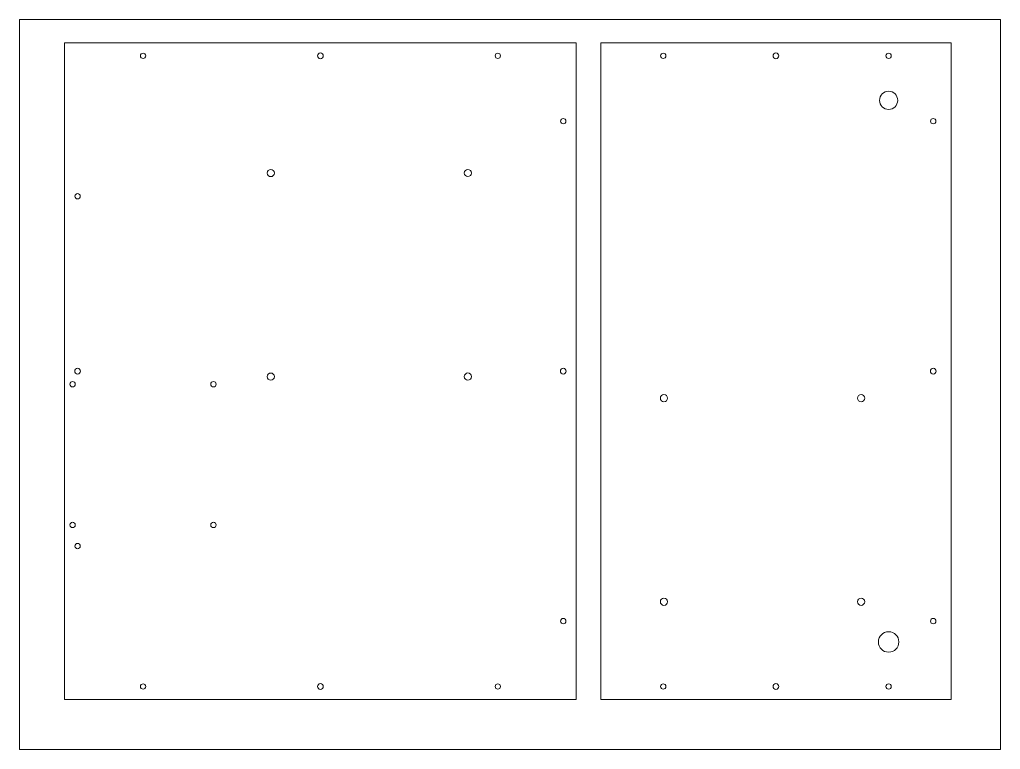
# Model space of a CAD drawing. Header units: inches. Extents: x 1.6 to 25.1, y -1.2 to 16.2.
import ezdxf

# ---------------------------------------------------------------- set-up
doc = ezdxf.new("R2010")
doc.units = ezdxf.units.IN
doc.header["$MEASUREMENT"] = 0
doc.layers.add('CUT', color=7, linetype='Continuous', lineweight=0)
doc.layers.add('SKIP', color=7, linetype='Continuous', lineweight=0)

# ---------------------------------------------------------------- blocks, each defined once
blk = doc.blocks.new('Block_0')
at = {"layer": 'CUT', "color": 1, "lineweight": 9, "true_color": 0xff0000}
for p, q in [((2.66, 15.695), (14.922, 15.695)), ((2.66, 15.695), (2.66, -0.055)), ((14.922, 15.695), (14.922, -0.055)), ((14.922, -0.055), (2.66, -0.055))]:
    blk.add_line(p, q, dxfattribs=at)
for centre, radius in [((4.541, 15.382), 0.064), ((8.791, 15.382), 0.069), ((13.041, 15.382), 0.064), ((7.601, 12.571), 0.0865), ((7.601, 7.689), 0.0865), ((6.228, 7.507), 0.065), ((2.853, 4.132), 0.065), ((6.228, 4.132), 0.065), ((14.609, 1.826), 0.064), ((4.541, 0.258), 0.064), ((8.791, 0.258), 0.069)]:
    blk.add_circle(centre, radius, dxfattribs=at)
for points in [[(14.673, 13.814), (14.673, 13.849), (14.644, 13.878), (14.609, 13.878), (14.573, 13.878), (14.545, 13.849), (14.545, 13.814), (14.545, 13.779), (14.573, 13.75), (14.609, 13.75), (14.644, 13.75), (14.673, 13.779), (14.673, 13.814)], [(12.411, 12.571), (12.411, 12.619), (12.372, 12.658), (12.325, 12.658), (12.277, 12.658), (12.238, 12.619), (12.238, 12.571), (12.238, 12.523), (12.277, 12.485), (12.325, 12.485), (12.372, 12.485), (12.411, 12.523), (12.411, 12.571)], [(3.037, 12.014), (3.037, 12.049), (3.008, 12.078), (2.973, 12.078), (2.937, 12.078), (2.909, 12.049), (2.909, 12.014), (2.909, 11.979), (2.937, 11.95), (2.973, 11.95), (3.008, 11.95), (3.037, 11.979), (3.037, 12.014)], [(3.042, 7.82), (3.042, 7.858), (3.011, 7.889), (2.973, 7.889), (2.934, 7.889), (2.904, 7.858), (2.904, 7.82), (2.904, 7.782), (2.934, 7.751), (2.973, 7.751), (3.011, 7.751), (3.042, 7.782), (3.042, 7.82)], [(12.411, 7.689), (12.411, 7.737), (12.372, 7.776), (12.325, 7.776), (12.277, 7.776), (12.238, 7.737), (12.238, 7.689), (12.238, 7.641), (12.277, 7.603), (12.325, 7.603), (12.372, 7.603), (12.411, 7.641), (12.411, 7.689)], [(14.678, 7.82), (14.678, 7.858), (14.647, 7.889), (14.609, 7.889), (14.57, 7.889), (14.54, 7.858), (14.54, 7.82), (14.54, 7.782), (14.57, 7.751), (14.609, 7.751), (14.647, 7.751), (14.678, 7.782), (14.678, 7.82)], [(2.918, 7.507), (2.918, 7.543), (2.889, 7.572), (2.853, 7.572), (2.817, 7.572), (2.788, 7.543), (2.788, 7.507), (2.788, 7.472), (2.817, 7.442), (2.853, 7.442), (2.889, 7.442), (2.918, 7.472), (2.918, 7.507)], [(3.037, 3.626), (3.037, 3.661), (3.008, 3.69), (2.973, 3.69), (2.937, 3.69), (2.909, 3.661), (2.909, 3.626), (2.909, 3.591), (2.937, 3.562), (2.973, 3.562), (3.008, 3.562), (3.037, 3.591), (3.037, 3.626)], [(13.105, 0.258), (13.105, 0.293), (13.076, 0.322), (13.041, 0.322), (13.005, 0.322), (12.977, 0.293), (12.977, 0.258), (12.977, 0.223), (13.005, 0.194), (13.041, 0.194), (13.076, 0.194), (13.105, 0.223), (13.105, 0.258)]]:
    blk.add_open_spline(points, degree=3, knots=[0, 0, 0, 0, 1, 1, 1, 2, 2, 2, 3, 3, 3, 4, 4, 4, 4], dxfattribs=at)
blk = doc.blocks.new('Block_1')
at = {"layer": 'CUT', "color": 1, "lineweight": 9, "true_color": 0xff0000}
for p, q in [((15.506, 15.695), (15.506, -0.055)), ((23.906, 15.695), (15.506, 15.695)), ((23.906, -0.055), (23.906, 15.695)), ((15.506, -0.055), (23.906, -0.055))]:
    blk.add_line(p, q, dxfattribs=at)
for centre, radius in [((17.006, 15.382), 0.064), ((19.706, 15.382), 0.069), ((22.406, 15.382), 0.064), ((22.406, 14.314), 0.217), ((23.474, 13.814), 0.064), ((23.474, 7.82), 0.069), ((17.022, 7.173), 0.0865), ((21.746, 7.173), 0.0865), ((17.022, 2.291), 0.0865), ((21.746, 2.291), 0.0865), ((23.474, 1.826), 0.064), ((22.406, 1.326), 0.245), ((17.006, 0.258), 0.064), ((19.706, 0.258), 0.069), ((22.406, 0.258), 0.064)]:
    blk.add_circle(centre, radius, dxfattribs=at)

msp = doc.modelspace()

# ---------------------------------------------------------------- linework, layer by layer
at = {"layer": 'SKIP', "color": 3, "lineweight": 9, "true_color": 0x00ff00}
msp.add_lwpolyline([(25.083, -1.25), (1.583, -1.25), (1.583, 16.25), (25.083, 16.25)], close=True, dxfattribs=at)

# ---------------------------------------------------------------- block references
at = {"layer": 'CUT'}
for name in ['Block_0', 'Block_1']:
    msp.add_blockref(name, (0, 0), dxfattribs=at)

doc.saveas('drawing.dxf')
